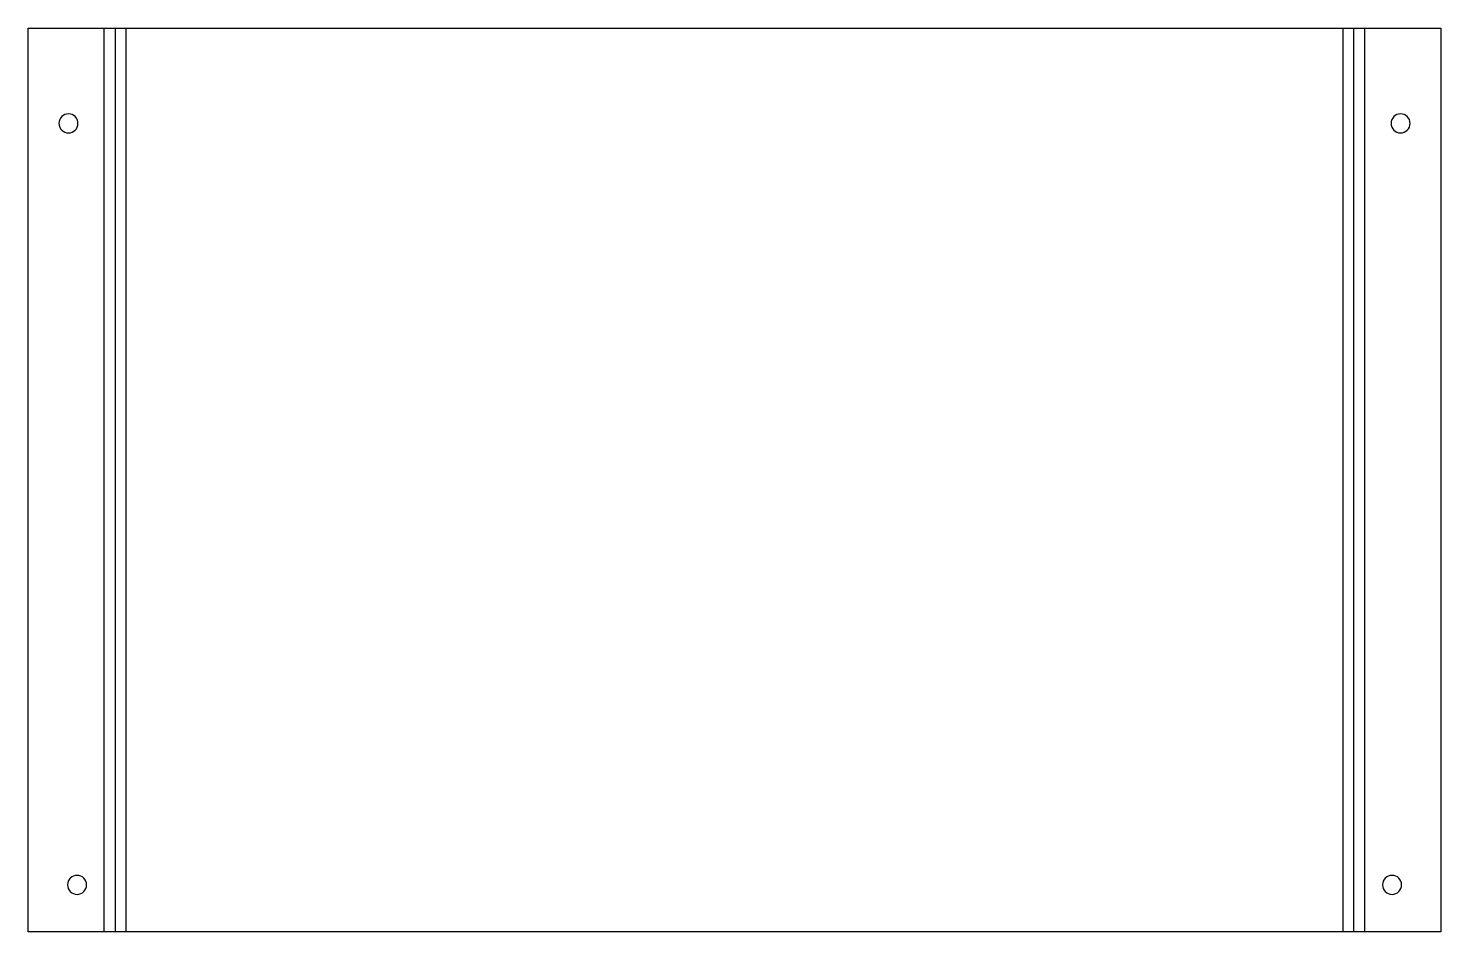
# Model space of a CAD drawing. Header units: millimetres. Extents: x 0 to 149, y 0 to 95.
import ezdxf

# ---------------------------------------------------------------- set-up
doc = ezdxf.new("R2010")
doc.units = ezdxf.units.MM

msp = doc.modelspace()

# ---------------------------------------------------------------- linework, layer by layer
at = {"layer": 'BEND'}
for p, q in [((9.13, 95), (9.13, 0)), ((139.39, 0), (139.39, 95))]:
    msp.add_line(p, q, dxfattribs=at)
at = {"layer": 'BEND_EXTENT'}
for p, q in [((8, 0), (8, 95)), ((10.26, 95), (10.26, 0)), ((138.26, 0), (138.26, 95)), ((140.52, 95), (140.52, 0))]:
    msp.add_line(p, q, dxfattribs=at)
at = {"layer": 'INTERIOR_PROFILES', "extrusion": (0, 0, -1)}
for centre in [(-4.23, 85), (-144.3, 85), (-5.13, 4.93), (-143.4, 4.93)]:
    msp.add_circle(centre, 1, dxfattribs=at)
at = {"layer": 'OUTER_PROFILES'}
msp.add_lwpolyline([(0, 95), (148.52, 95), (148.52, 0), (0, 0)], close=True, dxfattribs=at)

doc.saveas('drawing.dxf')
